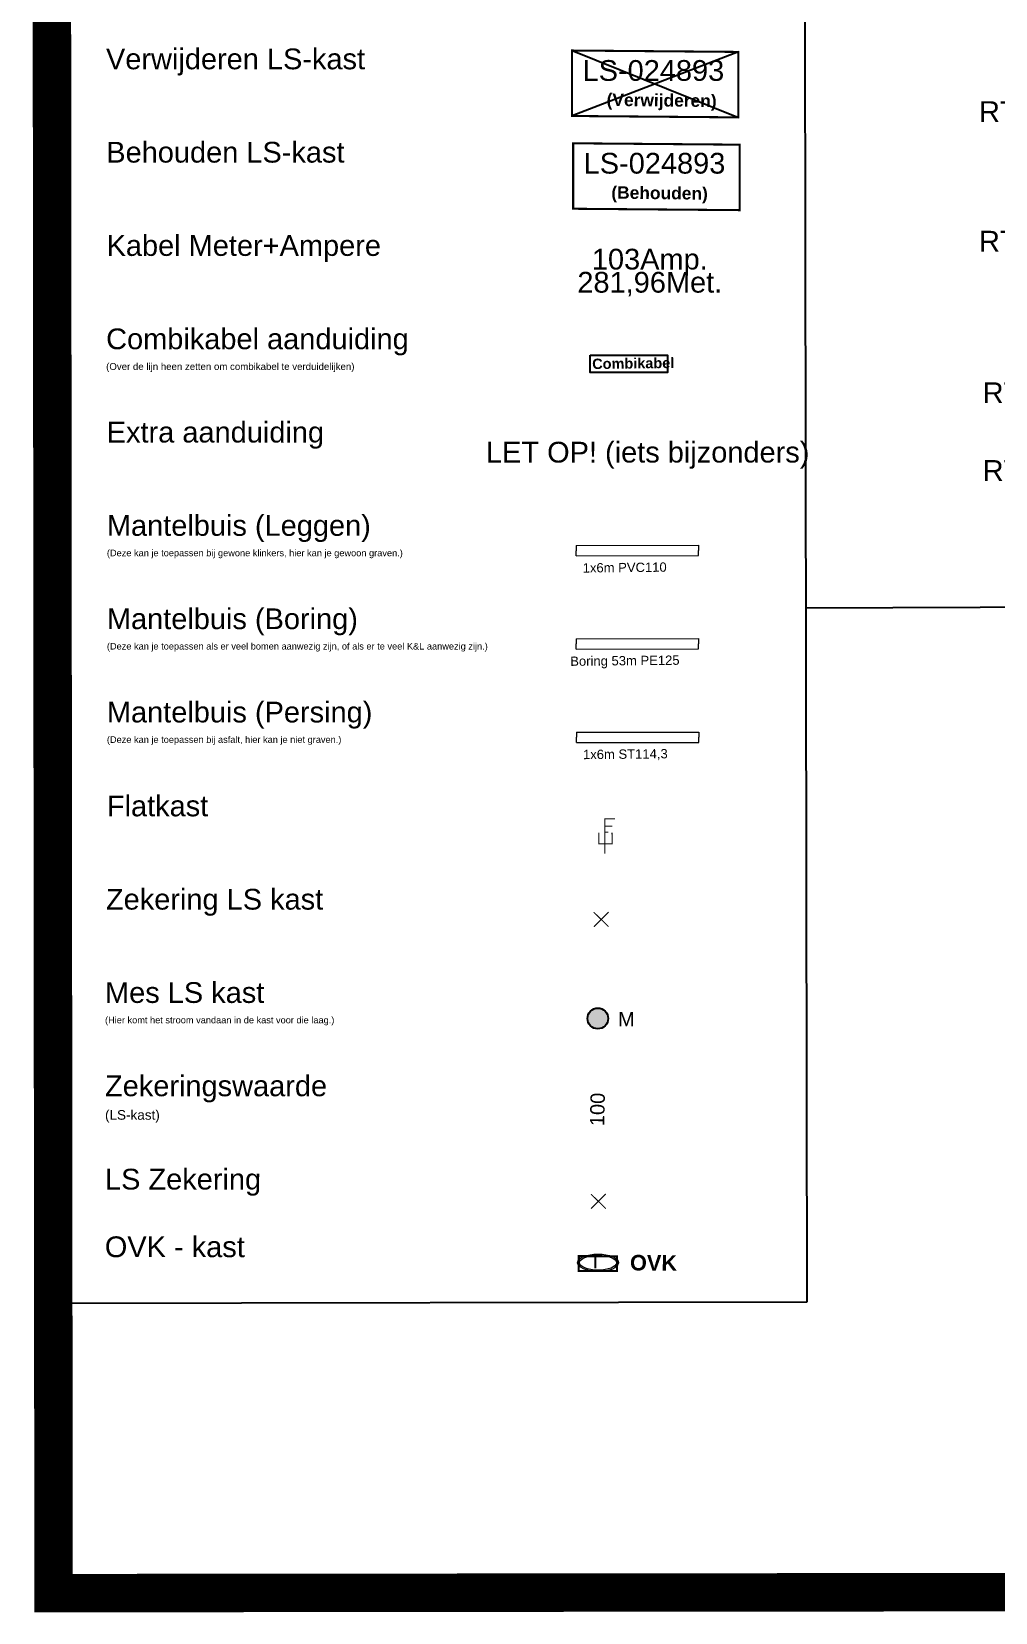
# Model space of a CAD drawing. Header units: metres. Extents: x 342 to 6270, y 11 to 2199.
# Drawn here: x 803.8 to 850.3, y 76.8 to 153.1 of the extents above; entities that cross this region are included whole.
import ezdxf
from ezdxf.enums import TextEntityAlignment as Align

# ---------------------------------------------------------------- set-up
doc = ezdxf.new("R2010")
doc.units = ezdxf.units.M
doc.linetypes.add('DASHED', pattern=[0.75, 0.5, -0.25])
for name, color, linetype in [('01 - Aandacht teksten', 1, 'Continuous'), ('01 - Diversen', 7, 'Continuous'), ('01 - Station', 7, 'Continuous')]:
    doc.layers.add(name, color=color, linetype=linetype)
for name, color, linetype, lineweight in [('01 - Bestaande kabel', 125, 'Continuous', 0), ('01 - Geulbak', 18, 'Continuous', 0), ('01 - Mantelbuis', 6, 'Continuous', 0), ('Aansluiting LS K01', 120, 'DASHED', 0), ('Aansluiting LS K02', 52, 'DASHED', 0), ('Aansluiting LS K03', 5, 'DASHED', 0), ('Aansluiting LS K06', 30, 'DASHED', 0), ('Aansluiting LS K09', 104, 'DASHED', 0), ('AANSLUITKAST', 7, 'Continuous', 0)]:
    doc.layers.add(name, color=color, linetype=linetype, lineweight=lineweight)
doc.layers.add('Aansluiting LS K04', color=3, linetype='DASHED', lineweight=0, true_color=0x00f000)
doc.layers.add('Aansluiting LS K05', color=6, linetype='DASHED', lineweight=0, true_color=0xeb00eb)
doc.styles.add('ARIAL', font='arial.ttf')
doc.styles.get("Standard").update_dxf_attribs({"font": 'arial.ttf'})
doc.styles.add('TM-0.5', font='', dxfattribs={"height": 0.5})
doc.styles.add('TM-1.0', font='', dxfattribs={"height": 1})
doc.styles.get('TM-0.5').set_extended_font_data('Arial Nova Light')
doc.styles.get('TM-1.0').set_extended_font_data('Arial Nova Light')

# ---------------------------------------------------------------- blocks, each defined once
blk = doc.blocks.new('OVK')
at = {"layer": '01 - Diversen', "true_color": 0x58ba48, "transparency": 33554687}
h = blk.add_hatch(color=85, dxfattribs=at)
h.dxf.hatch_style = 1
edge = h.paths.add_edge_path()
edge.add_ellipse((0, 0), major_axis=(0.984, -0.004), ratio=0.427896, start_angle=0, end_angle=360)
edge = h.paths.add_edge_path(flags=16)
edge.add_ellipse((-0.001, 0.003), major_axis=(0.89, -0.003), ratio=0.403729, start_angle=0, end_angle=360)
at = {"layer": '01 - Bestaande kabel', "color": 85, "true_color": 0x58ba48}
for points, const_width in [([(-0.127, -0.272), (-0.129, 0.266)], 0.1), ([(-0.129, 0.266), (0.181, 0.267)], 0.005), ([(-0.129, 0.13), (0.136, 0.13)], 0.005), ([(-0.128, -0.009), (0.095, -0.01)], 0.005), ([(-0.128, -0.123), (0.034, -0.126)], 0.005)]:
    blk.add_lwpolyline(points, dxfattribs=dict(at, const_width=const_width))
for centre, major_axis, ratio in [((0, 0), (0.984, -0.004), 0.427896), ((-0.001, 0.003), (0.89, -0.003), 0.403729)]:
    blk.add_ellipse(centre, major_axis=major_axis, ratio=ratio, dxfattribs=at)
blk = doc.blocks.new('Zekering')
at = {"color": 0, "linetype": 'Continuous', "const_width": 0.05}
for points in [[(-0.364, 0.343), (0.353, -0.354)], [(-0.354, -0.354), (0.354, 0.354)]]:
    blk.add_lwpolyline(points, dxfattribs=at)
blk = doc.blocks.new('LS KAST VERWIJDEREN')
at = {"layer": '01 - Station', "const_width": 0.1}
blk.add_lwpolyline([(-4.014, 1.612), (4.014, 1.545), (4.014, -1.612), (-4.014, -1.545)], close=True, dxfattribs=at)
at = {"layer": '01 - Station'}
for points in [[(-4.014, 1.612), (4.014, -1.612)], [(4.014, 1.545), (-4.014, -1.545)]]:
    blk.add_lwpolyline(points, dxfattribs=at)
blk.add_attdef('LS_KAST', (-3.508, 0.15), '', height=1)
at = {"layer": '01 - Station', "insert": (-2.344, -0.457), "char_height": 0.6, "attachment_point": 1, "rotation": 359.37406, "style": 'TM-0.5'}
blk.add_mtext_dynamic_manual_height_columns('{\\fArial Nova Light|b1|i0|c0|p34;(Verwijderen)}', width=4.6982, gutter_width=2.5, heights=[0], dxfattribs=at)
blk = doc.blocks.new('LS KAST BEHOUDEN')
at = {"layer": '01 - Station', "const_width": 0.1}
blk.add_lwpolyline([(-4.014, 1.612), (4.014, 1.545), (4.014, -1.612), (-4.014, -1.545)], close=True, dxfattribs=at)
blk.add_attdef('LS_KAST', (-3.508, 0.15), '', height=1)
at = {"layer": '01 - Station', "insert": (-2.169, -0.457), "char_height": 0.6, "attachment_point": 1, "rotation": 359.37406, "style": 'TM-0.5'}
blk.add_mtext_dynamic_manual_height_columns('{\\fArial Nova Light|b1|i0|c0|p34;(Behouden)}', width=4.26113, gutter_width=2.5, heights=[0], dxfattribs=at)
blk = doc.blocks.new('RT 1-6 LS')
at = {"linetype": 'DASHED'}
blk.add_wipeout([(-24.248, 4.978), (3.442, 4.978), (3.442, -3.387), (-24.248, -3.387)], dxfattribs=at)
at = {"layer": 'Aansluiting LS K01', "linetype": 'Continuous'}
blk.add_circle((2.529, -2.235), 0.5, dxfattribs=at)
at = {"layer": 'Aansluiting LS K02', "linetype": 'Continuous'}
blk.add_circle((2.529, -0.985), 0.5, dxfattribs=at)
at = {"layer": 'Aansluiting LS K03', "linetype": 'Continuous'}
blk.add_circle((2.529, 0.265), 0.5, dxfattribs=at)
at = {"layer": 'Aansluiting LS K04', "linetype": 'Continuous'}
blk.add_circle((2.529, 1.515), 0.5, dxfattribs=at)
at = {"layer": 'Aansluiting LS K05', "linetype": 'Continuous'}
blk.add_circle((2.529, 2.765), 0.5, dxfattribs=at)
at = {"layer": 'Aansluiting LS K06', "linetype": 'Continuous'}
blk.add_circle((2.529, 4.015), 0.5, dxfattribs=at)
at = {"layer": 'Aansluiting LS K01'}
blk.add_attdef('RT_01:', text='', height=1, dxfattribs=at).set_placement((1.529, -2.722), align=Align.RIGHT)
at = {"layer": 'Aansluiting LS K02'}
blk.add_attdef('RT_02:', text='', height=1, dxfattribs=at).set_placement((1.529, -1.472), align=Align.RIGHT)
at = {"layer": 'Aansluiting LS K03'}
blk.add_attdef('RT_03:', text='', height=1, dxfattribs=at).set_placement((1.529, -0.221), align=Align.RIGHT)
at = {"layer": 'Aansluiting LS K04'}
blk.add_attdef('RT_04:', text='', height=1, dxfattribs=at).set_placement((1.529, 1.028), align=Align.RIGHT)
at = {"layer": 'Aansluiting LS K05'}
blk.add_attdef('RT_05:', text='', height=1, dxfattribs=at).set_placement((1.529, 2.278), align=Align.RIGHT)
at = {"layer": 'Aansluiting LS K06'}
blk.add_attdef('RT_06:', text='', height=1, dxfattribs=at).set_placement((1.529, 3.528), align=Align.RIGHT)
blk = doc.blocks.new('RT 1-4 LS')
at = {"linetype": 'DASHED'}
blk.add_wipeout([(-24.618, 2.286), (3.073, 2.286), (3.073, -3.589), (-24.618, -3.589)], dxfattribs=at)
at = {"layer": 'Aansluiting LS K01', "linetype": 'Continuous'}
blk.add_circle((2.159, -2.436), 0.5, dxfattribs=at)
at = {"layer": 'Aansluiting LS K02', "linetype": 'Continuous'}
blk.add_circle((2.159, -1.186), 0.5, dxfattribs=at)
at = {"layer": 'Aansluiting LS K03', "linetype": 'Continuous'}
blk.add_circle((2.159, 0.064), 0.5, dxfattribs=at)
at = {"layer": 'Aansluiting LS K04', "linetype": 'Continuous'}
blk.add_circle((2.159, 1.314), 0.5, dxfattribs=at)
at = {"layer": 'Aansluiting LS K01'}
blk.add_attdef('RT_01:', text='', height=1, dxfattribs=at).set_placement((1.159, -2.923), align=Align.RIGHT)
at = {"layer": 'Aansluiting LS K02'}
blk.add_attdef('RT_02:', text='', height=1, dxfattribs=at).set_placement((1.159, -1.673), align=Align.RIGHT)
at = {"layer": 'Aansluiting LS K03'}
blk.add_attdef('RT_03:', text='', height=1, dxfattribs=at).set_placement((1.159, -0.423), align=Align.RIGHT)
at = {"layer": 'Aansluiting LS K04'}
blk.add_attdef('RT_04:', text='', height=1, dxfattribs=at).set_placement((1.159, 0.827), align=Align.RIGHT)
blk = doc.blocks.new('MES')
at = {"layer": 'AANSLUITKAST', "transparency": 33554687}
h = blk.add_hatch(color=256, dxfattribs=at)
h.dxf.hatch_style = 1
edge = h.paths.add_edge_path()
edge.add_arc((0, 0), 0.5, 0, 360)
blk.add_circle((0, 0), 0.5)
blk = doc.blocks.new('Flatkast')
at = {"layer": '01 - Geulbak', "linetype": 'Continuous', "const_width": 0.1}
for points in [[(0, -0.99), (-0.57, -1), (-0.58, 0.08)], [(0, -1.94), (0, 1.43), (1, 1.43)], [(0, 0.7), (0.73, 0.71)], [(0, 0.12), (0.33, 0.12)], [(0, -0.99), (0.71, -0.98), (0.7, 0.07)]]:
    blk.add_lwpolyline(points, dxfattribs=at)

msp = doc.modelspace()

# ---------------------------------------------------------------- linework, layer by layer
at = {"layer": '01 - Aandacht teksten'}
msp.add_lwpolyline([(830.7932, 137.46693), (834.52038, 137.46693), (834.52038, 136.62337), (830.7932, 136.62337)], close=True, dxfattribs=at)
at = {"layer": '01 - Bestaande kabel', "const_width": 0.1}
msp.add_lwpolyline([(830.24688, 94.01611), (832.09372, 94.00916), (832.09104, 93.29615), (830.24419, 93.3031)], close=True, dxfattribs=at)
at = {"layer": '01 - Mantelbuis', "color": 6, "linetype": 'Continuous'}
for p, q in [((830.11538, 128.28785), (836.01619, 128.30272)), ((830.11538, 128.28785), (830.11601, 128.03785)), ((836.01619, 128.30272), (836.01682, 128.05272)), ((830.11664, 127.78785), (830.11601, 128.03785)), ((830.11664, 127.78785), (836.01745, 127.80272)), ((836.01745, 127.80272), (836.01682, 128.05272)), ((830.12258, 123.78838), (836.02339, 123.80325)), ((830.12258, 123.78838), (830.12321, 123.53838)), ((830.12384, 123.28838), (830.12321, 123.53838)), ((836.02339, 123.80325), (836.02402, 123.55325)), ((836.02465, 123.30325), (836.02402, 123.55325)), ((830.12384, 123.28838), (836.02465, 123.30325)), ((830.13037, 119.28742), (836.03119, 119.28826)), ((830.13037, 119.28742), (830.13041, 119.03742)), ((830.13044, 118.78742), (830.13041, 119.03742)), ((836.03119, 119.28826), (836.03123, 119.03826)), ((836.03126, 118.78826), (836.03123, 119.03826)), ((830.13044, 118.78742), (836.03126, 118.78826))]:
    msp.add_line(p, q, dxfattribs=at)
at = {"layer": '01 - Station'}
for points in [[(841.0642, 204.56149), (841.24462, 91.80126)], [(878.72612, 204.58744), (879.01906, 125.41241), (841.19107, 125.26992)], [(841.24463, 91.79355), (804.89175, 91.73538)]]:
    msp.add_lwpolyline(points, dxfattribs=at)
at = {"layer": 'Aansluiting LS K09', "linetype": 'Continuous', "const_width": 1.85405}
msp.add_lwpolyline([(1008.71125, 204.72903), (1008.83849, 77.97572), (804.90629, 77.76343), (804.77435, 204.50689), (1008.71125, 204.72903)], dxfattribs=at)

# ---------------------------------------------------------------- block references
for name, p in [('LS KAST VERWIJDEREN', (833.93442, 150.54719)), ('LS KAST BEHOUDEN', (833.98813, 146.07319))]:
    msp.add_blockref(name, p).add_auto_attribs({'LS_KAST': 'LS-024893'})
at = {"xscale": 0.5, "yscale": 0.5, "zscale": 0.5}
msp.add_blockref('Flatkast', (831.49756, 114.3964), dxfattribs=at)
for name, p in [('Zekering', (831.33088, 110.25911)), ('MES', (831.16415, 105.47839))]:
    msp.add_blockref(name, p)
at = {"layer": '01 - Bestaande kabel'}
msp.add_blockref('OVK', (831.17293, 93.69582), dxfattribs=at)
at = {"layer": 'Aansluiting LS K05'}
msp.add_blockref('Zekering', (831.19579, 96.66452), dxfattribs=at)

# ---------------------------------------------------------------- texts
at = {"char_height": 1, "attachment_point": 1, "style": 'TM-0.5'}
for s, width, insert in [('Verwijderen LS-kast', 21.5215004, (807.43492, 152.2548)), ('Behouden LS-kast', 18.9857139, (807.44932, 147.75478)), ('Kabel Meter+Ampere', 20.642438, (807.46372, 143.25485)), ('Combikabel aanduiding\\P{\\H0.33333x;(Over de lijn heen zetten om combikabel te verduidelijken)}', 21.5399218, (807.44212, 138.75476)), ('Extra aanduiding', 20.642438, (807.47093, 134.25485)), ('Mantelbuis (Leggen)\\P{\\H0.31813x;(Deze kan je toepassen bij gewone klinkers, hier kan je gewoon graven.)}', 20.642438, (807.47813, 129.75489)), ('Mantelbuis (Boring)\\P{\\H0.31813x;(Deze kan je toepassen als er veel bomen aanwezig zijn, of als er te veel K&L aanwezig zijn.)}', 20.642438, (807.47813, 125.25555)), ('Mantelbuis (Persing)\\P{\\H0.31813x;(Deze kan je toepassen bij asfalt, hier kan je niet graven.)}', 20.642438, (807.47813, 120.75507)), ('Flatkast ', 20.642438, (807.47814, 116.22874)), ('Zekering LS kast ', 20.642438, (807.4336, 111.72816)), ('Mes LS kast\\P{\\H0.31813x;(Hier komt het stroom vandaan in de kast voor die laag.)}', 20.642438, (807.38803, 107.22839)), ('Zekeringswaarde \\P{\\H0.46667x;(LS-kast)}', 22.7921058, (807.38803, 102.72839)), ('LS Zekering', 22.7921058, (807.38803, 98.22839)), ('OVK - kast', 22.7921058, (807.37892, 94.96724))]:
    msp.add_mtext_dynamic_manual_height_columns(s, width=width, gutter_width=23.74305, heights=[0], dxfattribs=dict(at, insert=insert))
at = {"layer": '01 - Aandacht teksten', "insert": (830.88944, 137.29684), "char_height": 0.5, "attachment_point": 1, "rotation": 0.7619179, "style": 'TM-0.5'}
msp.add_mtext_dynamic_manual_height_columns('{\\fArial Nova Light|b1|i0|c0|p34;Combikabel}', width=7.5925376, gutter_width=2.5, heights=[0], dxfattribs=at)
at = {"layer": '01 - Aandacht teksten', "insert": (825.76796, 133.289), "char_height": 1, "attachment_point": 1, "style": 'TM-1.0'}
msp.add_mtext_dynamic_manual_height_columns('LET OP! (iets bijzonders)', width=15.4215898, gutter_width=5, heights=[0], dxfattribs=at)
at = {"layer": '01 - Diversen', "insert": (832.71951, 94.0782), "char_height": 0.75, "attachment_point": 1, "rotation": 359.5618294, "style": 'TM-0.5'}
msp.add_mtext_dynamic_manual_height_columns('{\\fArial Nova Light|b1|i0|c0|p34;OVK}', width=13.1432869, gutter_width=2.5, heights=[0], dxfattribs=at)
at = {"layer": '01 - Mantelbuis', "char_height": 0.45, "attachment_point": 1, "rotation": 0.5792304, "style": 'TM-0.5'}
for s, insert in [('1x6m PVC110', (830.43078, 127.43256)), ('Boring 53m PE125', (829.83028, 122.93309)), ('1x6m ST114,3', (830.44519, 118.43213))]:
    msp.add_mtext_dynamic_manual_height_columns(s, width=23.3714101, gutter_width=2.5, heights=[0], dxfattribs=dict(at, insert=insert))
at = {"layer": 'Aansluiting LS K03', "style": 'ARIAL'}
for s, p in [('103Amp.', (833.67074, 142.09806)), ('281,96Met.', (833.67074, 140.98296))]:
    msp.add_text(s, height=1, dxfattribs=at).set_placement(p, align=Align.MIDDLE_CENTER)
at = {"layer": 'AANSLUITKAST', "attachment_point": 1, "style": 'TM-0.5'}
for s, insert, char_height, rotation in [('M', (832.13849, 105.79142), 0.69185, 0.0863215), ('100', (830.77841, 100.29173), 0.691853, 88.7016058)]:
    msp.add_mtext_dynamic_manual_height_columns(s, width=1.4320466, gutter_width=3.45926, heights=[0], dxfattribs=dict(at, insert=insert, char_height=char_height, rotation=rotation))

# ---------------------------------------------------------------- next in the draw order: block references
for name, p, values in [('RT 1-6 LS', (870.07904, 145.18581), {'RT_06:': 'RT 06: 80A Tamp / ????-?? / 150Al', 'RT_05:': 'RT 05: ???A / ????-?? / 150Al', 'RT_04:': 'RT 04: ???A / ????-?? / 150Al', 'RT_03:': 'RT 03: ???A / ????-?? / 150Al', 'RT_02:': 'RT 02: ???A / ????-?? / 150Al', 'RT_01:': 'RT 01: 80A Tamp / ????-?? / 150Al'}), ('RT 1-4 LS', (870.624, 134.32926), {'RT_01:': 'RT 01: 80A Tamp / ????-?? / 150Al', 'RT_02:': 'RT 02: ???A / ????-?? / 150Al', 'RT_03:': 'RT 03: ???A / ????-?? / 150Al', 'RT_04:': 'RT 04: 80A Tamp / ????-?? / 150Al'})]:
    msp.add_blockref(name, p).add_auto_attribs(values)

doc.saveas('drawing.dxf')
